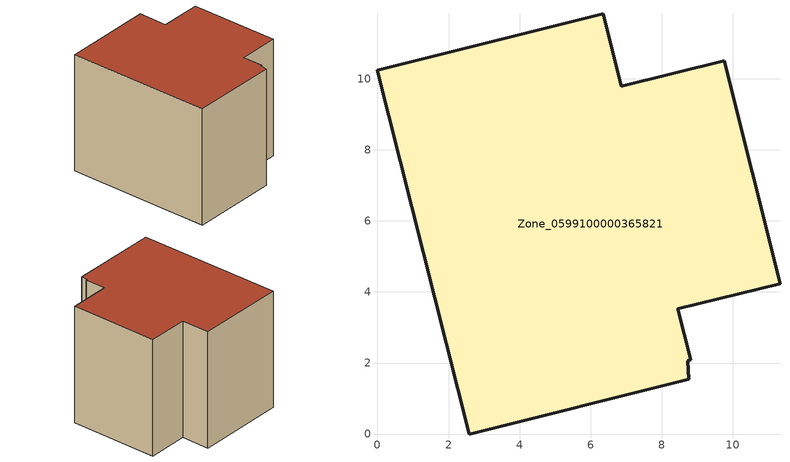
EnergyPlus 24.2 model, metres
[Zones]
Zone_0599100000365821
 floor ground (C_G): 11.33,4.24 8.45,3.52 8.82,2.1 8.74,2.07 8.76,1.54 2.59,0 0,10.24 6.36,11.83 6.87,9.79 9.76,10.51 z0
 wall outside (C_F): 6.36,11.83 0,10.24 2.59,0 8.76,1.54 8.74,2.07 8.82,2.1 8.45,3.52 11.33,4.24 9.76,10.51 6.87,9.79 6.36,11.83 z0:8.65
 roof outside (C_R): 2.59,0 8.76,1.54 8.74,2.07 8.82,2.1 8.45,3.52 11.33,4.24 9.76,10.51 6.87,9.79 6.36,11.83 0,10.24 z8.65
[BUILDING]
Pand.0599100000365821: North Axis=0; Terrain=City; Loads Convergence Tolerance Value=0.04; Temperature Convergence Tolerance Value=0.4; Solar Distribution=FullExterior; Maximum Number of Warmup Days=25; Minimum Number of Warmup Days=1
[Site:Location]
Rotterdam.The.Hague.AP_ZH_NLD Design_Conditions: Latitude=51.96; Longitude=4.45; Time Zone=1; Elevation=-4.5
[SITE:GROUNDTEMPERATURE:BUILDINGSURFACE]
18, 18, 18, 18, 18, 18, 18, 18, 18, 18, 18, 18
[MATERIAL] Thermal Absorptance=0.9; Solar Absorptance=0.7; Visible Absorptance=0.7
Name | Roughness | Thickness | Conductivity | Density | Specific Heat
G.D.1992-2005 | MediumSmooth | 0.15 | 0.06 | 540 | 1210
F.D.1992-2005 | Rough | 0.3 | 0.12 | 1920 | 840
R.D.1992-2005 | MediumRough | 0.2 | 0.08 | 1500 | 1000
[CONSTRUCTION]
C_G: G.D.1992-2005
C_F: F.D.1992-2005
C_R: R.D.1992-2005
[ZONE]
Zone_0599100000365821: Type=1; Multiplier=1; Ceiling Height=Autocalculate; Volume=Autocalculate; Floor Area=autocalculate; Part of Total Floor Area=Yes
[ZONEINFILTRATION:DESIGNFLOWRATE]
Infil_Zone_0599100000365821: Zone or ZoneList or Space or SpaceList=Zone_0599100000365821; Schedule=AlwaysOn; Design Flow Rate Calculation Method=Flow/Area; Flow Rate per Floor Area=0.0021; Constant Term Coefficient=1; Temperature Term Coefficient=0; Velocity Term Coefficient=0; Velocity Squared Term Coefficient=0
[HVACTEMPLATE:ZONE:IDEALLOADSAIRSYSTEM]
Zone_0599100000365821: Maximum Heating Supply Air Temperature=50; Minimum Cooling Supply Air Temperature=13; Maximum Heating Supply Air Humidity Ratio=0.0156; Minimum Cooling Supply Air Humidity Ratio=0.0077; Heating Limit=NoLimit; Cooling Limit=NoLimit; Dehumidification Control Type=ConstantSensibleHeatRatio; Cooling Sensible Heat Ratio=0.7; Dehumidification Setpoint=60; Humidification Control Type=None; Humidification Setpoint=30; Outdoor Air Method=None; Outdoor Air Flow Rate per Person=0.00944; Outdoor Air Flow Rate per Zone Floor Area=0; Outdoor Air Flow Rate per Zone=0; Demand Controlled Ventilation Type=None; Outdoor Air Economizer Type=NoEconomizer; Heat Recovery Type=None; Sensible Heat Recovery Effectiveness=0.7; Latent Heat Recovery Effectiveness=0.65
[ZONECONTROL:THERMOSTAT]
ThermostatControl_Zone_0599100000365821: Zone or ZoneList=Zone_0599100000365821; Control Type Schedule=DualSetpointControlType; Control 1=Thermostat_Zone_0599100000365821; Temperature Difference Between Cutout And Setpoint=0
[THERMOSTATSETPOINT:DUALSETPOINT]
Thermostat_Zone_0599100000365821: Heating Setpoint Temperature Schedule=HeatingSetpoint_Zone_0599100000365821; Cooling Setpoint Temperature Schedule=CoolingSetpoint_Zone_0599100000365821
[SCHEDULE:COMPACT]
HeatingSetpoint_Zone_0599100000365821: Through: 12/31, For: AllDays, Until: 24:00, 21
CoolingSetpoint_Zone_0599100000365821: Through: 12/31, For: AllDays, Until: 24:00, 24
DualSetpointControlType: Through: 12/31, For: AllDays, Until: 24:00, 4
AlwaysOn: Through: 12/31, For: AllDays, Until: 24:00, 1
